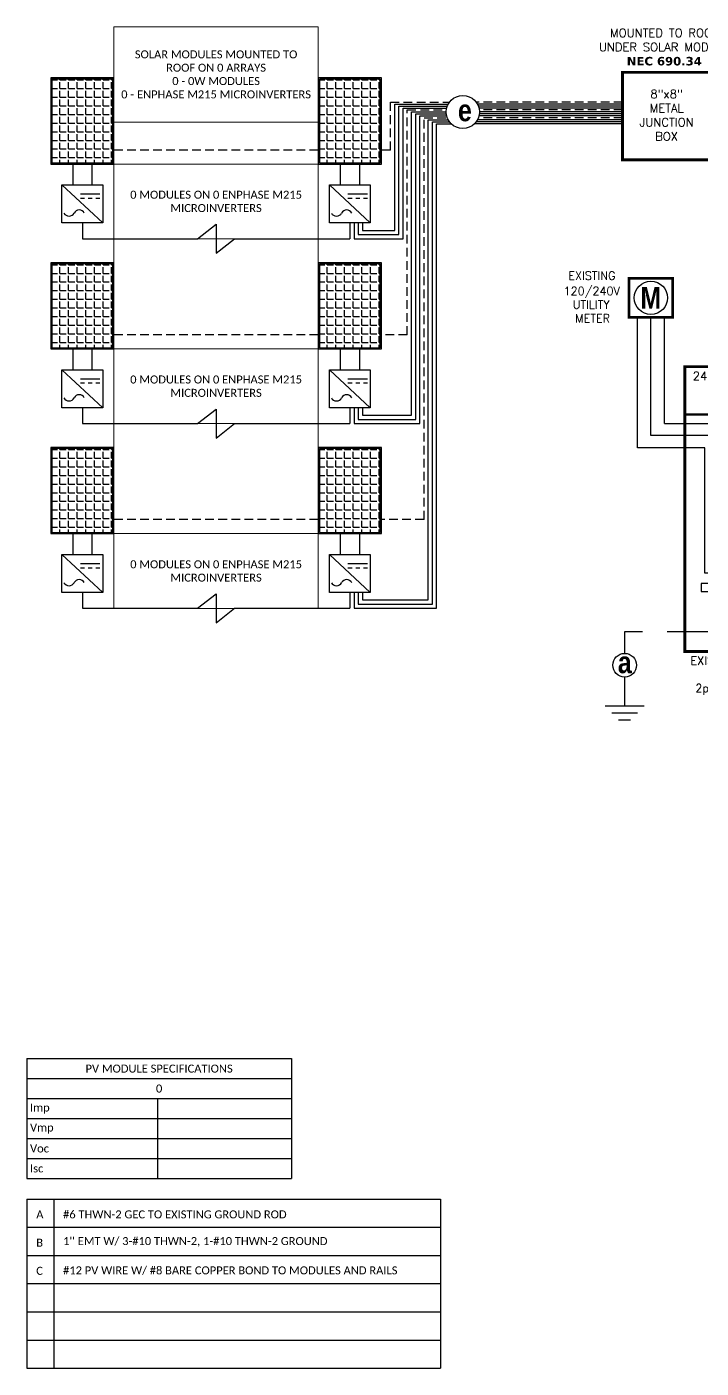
# Model space of a CAD drawing. Header units: feet. Extents: x 12814 to 13413, y 15295 to 15881.
# Drawn here: x 12814 to 13105, y 15295 to 15874 of the extents above; entities that cross this region are included whole.
import ezdxf

# ---------------------------------------------------------------- set-up
doc = ezdxf.new("R2010")
doc.units = ezdxf.units.FT
doc.header["$MEASUREMENT"] = 0
doc.linetypes.add('HIDDEN', pattern=[0.375, 0.25, -0.125])
for name, color, linetype in [('ONE LINE BLOCKS', 7, 'Continuous'), ('TABLES', 7, 'Continuous'), ('TEXT', 7, 'Continuous'), ('Z - TITLEBLOCK TXT', 7, 'Continuous')]:
    doc.layers.add(name, color=color, linetype=linetype)
doc.styles.add('ONE LINE TXT', font='techb___.ttf')
doc.styles.get("Standard").update_dxf_attribs({"font": 'simplex.shx'})

# ---------------------------------------------------------------- blocks, each defined once
blk = doc.blocks.new('*T8')
at = {"layer": 'Defpoints', "color": 8, "linetype": 'ByBlock', "lineweight": 0, "transparency": 16777216}
for p, q in [((0, 0), (88.16, 0)), ((0, 0), (0, -250.97)), ((88.16, 0), (88.16, -250.97)), ((0, -41.08), (88.16, -41.08)), ((0, -59.24), (88.16, -59.24)), ((0, -91.46), (88.16, -91.46)), ((0, -138.99), (88.16, -138.99)), ((0, -171.21), (88.16, -171.21)), ((0, -218.74), (88.16, -218.74)), ((0, -250.97), (88.16, -250.97))]:
    blk.add_line(p, q, dxfattribs=at)
at = {"color": 0, "linetype": 'Continuous', "transparency": 16777216, "char_height": 3.4544, "width": 83.574, "attachment_point": 5}
for s, insert in [('{\\fCalibri|b0|i0|c0;SOLAR MODULES MOUNTED TO ROOF ON 0 ARRAYS^J0 - 0W MODULES^J0 - ENPHASE M215 MICROINVERTERS', (44.08, -20.54)), ('{\\fCalibri|b0|i0|c0;', (44.08, -50.16)), ('{\\fCalibri|b0|i0|c0;0 MODULES ON 0 ENPHASE M215 MICROINVERTERS', (44.08, -75.35)), ('{\\fCalibri|b0|i0|c0;', (44.08, -115.23)), ('{\\fCalibri|b0|i0|c0;0 MODULES ON 0 ENPHASE M215 MICROINVERTERS', (44.08, -155.1)), ('{\\fCalibri|b0|i0|c0;', (44.08, -194.98)), ('{\\fCalibri|b0|i0|c0;0 MODULES ON 0 ENPHASE M215 MICROINVERTERS', (44.08, -234.86))]:
    blk.add_mtext(s, dxfattribs=dict(at, insert=insert))
blk = doc.blocks.new('*T6')
at = {"layer": 'Z - TITLEBLOCK TXT', "color": 0, "lineweight": -2, "transparency": 16777216}
for p, q in [((0, 0), (114.19, 0)), ((0, 0), (0, -51.69)), ((114.19, 0), (114.19, -51.69)), ((0, -8.62), (114.19, -8.62)), ((0, -17.23), (114.19, -17.23)), ((56.41, -17.23), (56.41, -51.69)), ((0, -25.85), (114.19, -25.85)), ((0, -34.46), (114.19, -34.46)), ((0, -43.08), (114.19, -43.08)), ((0, -51.69), (114.19, -51.69))]:
    blk.add_line(p, q, dxfattribs=at)
at = {"layer": 'Z - TITLEBLOCK TXT', "color": 0, "linetype": 'Continuous', "transparency": 16777216, "char_height": 3.4544}
for s, insert, width, attachment_point in [('{\\fCalibri|b0|i0|c0;PV MODULE SPECIFICATIONS', (57.09, -4.31), 111.433, 5), ('{\\fCalibri|b0|i0|c0;0', (57.09, -12.92), 111.433, 5), ('{\\fCalibri|b0|i0|c0;Imp', (1.38, -21.54), 53.6551, 4), ('{\\fCalibri|b0|i0|c0;', (57.78, -21.54), 55.0254, 4), ('{\\fCalibri|b0|i0|c0;Vmp', (1.38, -30.15), 53.6551, 4), ('{\\fCalibri|b0|i0|c0;', (57.78, -30.15), 55.0254, 4), ('{\\fCalibri|b0|i0|c0;Voc', (1.38, -38.77), 53.6551, 4), ('{\\fCalibri|b0|i0|c0;', (57.78, -38.77), 55.0254, 4), ('{\\fCalibri|b0|i0|c0;Isc', (1.38, -47.39), 53.6551, 4), ('{\\fCalibri|b0|i0|c0;', (57.78, -47.39), 55.0254, 4)]:
    blk.add_mtext(s, dxfattribs=dict(at, insert=insert, width=width, attachment_point=attachment_point))
blk = doc.blocks.new('M_MAIN BREAKER')
at = {"layer": 'ONE LINE BLOCKS', "linetype": 'Continuous'}
h = blk.add_hatch(color=1, dxfattribs=at)
h.dxf.hatch_style = 1
edge = h.paths.add_edge_path()
edge.add_arc((-12.42, 14.12), 0.0515, 0, 360)
h = blk.add_hatch(color=1, dxfattribs=at)
h.dxf.hatch_style = 1
edge = h.paths.add_edge_path()
edge.add_arc((-11.37, 14.12), 0.0515, 0, 360)
h = blk.add_hatch(color=1, dxfattribs=at)
h.dxf.hatch_style = 1
edge = h.paths.add_edge_path()
edge.add_arc((-12.42, 12.94), 0.0515, 0, 360)
h = blk.add_hatch(color=1, dxfattribs=at)
h.dxf.hatch_style = 1
edge = h.paths.add_edge_path()
edge.add_arc((-11.37, 12.94), 0.0515, 0, 360)
h = blk.add_hatch(color=1, dxfattribs=at)
h.dxf.hatch_style = 1
edge = h.paths.add_edge_path()
edge.add_arc((-9.24, 11.89), 0.0515, 0, 360)
h = blk.add_hatch(color=1, dxfattribs=at)
h.dxf.hatch_style = 1
edge = h.paths.add_edge_path()
edge.add_arc((-9.24, 11.29), 0.0515, 0, 360)
h = blk.add_hatch(color=1, dxfattribs=at)
h.dxf.hatch_style = 1
edge = h.paths.add_edge_path()
edge.add_arc((-8.06, 11.89), 0.0515, 0, 360)
h = blk.add_hatch(color=1, dxfattribs=at)
h.dxf.hatch_style = 1
edge = h.paths.add_edge_path()
edge.add_arc((-8.06, 11.29), 0.0515, 0, 360)
h = blk.add_hatch(color=1, dxfattribs=at)
h.dxf.hatch_style = 1
edge = h.paths.add_edge_path()
edge.add_arc((-9.24, 10.22), 0.0515, 0, 360)
h = blk.add_hatch(color=1, dxfattribs=at)
h.dxf.hatch_style = 1
edge = h.paths.add_edge_path()
edge.add_arc((-8.06, 10.22), 0.0515, 0, 360)
h = blk.add_hatch(color=1, dxfattribs=at)
h.dxf.hatch_style = 1
edge = h.paths.add_edge_path()
edge.add_arc((-9.24, 9.62), 0.0515, 0, 360)
h = blk.add_hatch(color=1, dxfattribs=at)
h.dxf.hatch_style = 1
edge = h.paths.add_edge_path()
edge.add_arc((-8.06, 9.62), 0.0515, 0, 360)
h = blk.add_hatch(color=1, dxfattribs=at)
h.dxf.hatch_style = 1
edge = h.paths.add_edge_path()
edge.add_arc((-9.24, 8.56), 0.0515, 0, 360)
h = blk.add_hatch(color=1, dxfattribs=at)
h.dxf.hatch_style = 1
edge = h.paths.add_edge_path()
edge.add_arc((-8.06, 8.56), 0.0515, 0, 360)
h = blk.add_hatch(color=1, dxfattribs=at)
h.dxf.hatch_style = 1
edge = h.paths.add_edge_path()
edge.add_arc((-9.24, 7.96), 0.0515, 0, 360)
h = blk.add_hatch(color=1, dxfattribs=at)
h.dxf.hatch_style = 1
edge = h.paths.add_edge_path()
edge.add_arc((-8.06, 7.96), 0.0515, 0, 360)
h = blk.add_hatch(color=1, dxfattribs=at)
h.dxf.hatch_style = 1
edge = h.paths.add_edge_path()
edge.add_arc((-9.24, 6.89), 0.0515, 0, 360)
h = blk.add_hatch(color=1, dxfattribs=at)
h.dxf.hatch_style = 1
edge = h.paths.add_edge_path()
edge.add_arc((-9.24, 6.29), 0.0515, 0, 360)
h = blk.add_hatch(color=1, dxfattribs=at)
h.dxf.hatch_style = 1
edge = h.paths.add_edge_path()
edge.add_arc((-8.06, 6.89), 0.0515, 0, 360)
h = blk.add_hatch(color=1, dxfattribs=at)
h.dxf.hatch_style = 1
edge = h.paths.add_edge_path()
edge.add_arc((-8.06, 6.29), 0.0515, 0, 360)
h = blk.add_hatch(color=1, dxfattribs=at)
h.dxf.hatch_style = 1
edge = h.paths.add_edge_path()
edge.add_arc((-9.24, 5.22), 0.0515, 0, 360)
h = blk.add_hatch(color=1, dxfattribs=at)
h.dxf.hatch_style = 1
edge = h.paths.add_edge_path()
edge.add_arc((-8.06, 5.22), 0.0515, 0, 360)
h = blk.add_hatch(color=1, dxfattribs=at)
h.dxf.hatch_style = 1
edge = h.paths.add_edge_path()
edge.add_arc((-9.24, 4.62), 0.0515, 0, 360)
h = blk.add_hatch(color=1, dxfattribs=at)
h.dxf.hatch_style = 1
edge = h.paths.add_edge_path()
edge.add_arc((-8.06, 4.62), 0.0515, 0, 360)
at = {"color": 7, "linetype": 'Continuous'}
for p, q in [((-3.67, 1.71), (-3.67, 5.22)), ((0, 1.71), (-3.67, 1.71))]:
    blk.add_line(p, q, dxfattribs=at)
at = {"color": 10, "linetype": 'Continuous'}
for p, q in [((-4.38, 1.15), (-4.38, 4.62)), ((-3.66, 4.62), (-3.66, 4.62)), ((-3.66, 4.62), (-3.66, 4.62)), ((0, 1.15), (-4.38, 1.15))]:
    blk.add_line(p, q, dxfattribs=at)
at = {"color": 253, "linetype": 'Continuous'}
for p, q in [((-6.38, 2.18), (-6.59, 2.18)), ((-6.38, 0.61), (-6.38, 2.18)), ((-5.56, 0.61), (-6.38, 0.61)), ((0, 0.61), (-4.63, 0.61))]:
    blk.add_line(p, q, dxfattribs=at)
at = {"color": 7, "linetype": 'Continuous'}
blk.add_circle((-19.56, -2.7), 0.906, dxfattribs=at)
at = {"color": 253, "linetype": 'Continuous'}
blk.add_arc((-5.09, 0.58), 0.468, 3.2819, 176.7181, dxfattribs=at)
at = {"layer": 'ONE LINE BLOCKS', "lineweight": 50}
for p, q in [((-19.22, 23.9), (-19.22, 26.89)), ((-19.22, 26.89), (-15.88, 26.89)), ((-15.88, 26.89), (-15.88, 23.9)), ((-15.88, 23.9), (-19.22, 23.9)), ((-14.96, 16.47), (-2.64, 16.47))]:
    blk.add_line(p, q, dxfattribs=at)
at = {"layer": 'ONE LINE BLOCKS', "lineweight": 50, "const_width": 0.21}
for points in [[(-19.22, 23.9), (-19.22, 26.89), (-15.88, 26.89), (-15.88, 23.9)], [(-14.96, -1.65), (-14.96, 20.13), (-2.64, 20.13), (-2.64, -1.65)]]:
    blk.add_lwpolyline(points, close=True, dxfattribs=at)
at = {"layer": 'TEXT', "color": 92, "linetype": 'HIDDEN', "ltscale": 15}
for p, q in [((-13.72, 3.55), (-13.72, 2.94)), ((-6.58, 3.55), (-13.72, 3.55)), ((-5.12, 0), (-5.12, 3.55)), ((-13.72, 2.94), (-12.56, 2.94)), ((0, 0), (-5.12, 0)), ((-12.56, -0.15), (-19.56, -0.15)), ((-19.56, -0.15), (-19.56, -1.8)), ((-19.56, -3.61), (-19.56, -5.8))]:
    blk.add_line(p, q, dxfattribs=at)
at = {"layer": 'TEXT', "color": 92, "linetype": 'Continuous', "ltscale": 15}
blk.add_line((-7.4, -0.92), (-11.75, -0.92), dxfattribs=at)
at = {"layer": 'TEXT', "color": 92, "linetype": 'HIDDEN', "flags": 128}
for points in [[(-11.18, 1.63), (-11.18, 1.01)], [(-11.59, 1.01), (-10.77, 1.01)], [(-10.91, 0.85), (-11.45, 0.85)], [(-11.05, 0.7), (-11.31, 0.7)]]:
    blk.add_lwpolyline(points, dxfattribs=at)
at = {"layer": 'TEXT', "color": 92, "linetype": 'Continuous', "ltscale": 4, "flags": 128}
for points in [[(-21.06, -5.8), (-18.06, -5.8)], [(-18.58, -6.36), (-20.54, -6.36)], [(-19.1, -6.91), (-20.02, -6.91)]]:
    blk.add_lwpolyline(points, dxfattribs=at)
at = {"layer": 'TEXT', "linetype": 'Continuous'}
blk.add_circle((-17.55, 25.39), 1.27, dxfattribs=at)
at = {"layer": 'TEXT', "color": 92, "linetype": 'Continuous', "ltscale": 0.3}
blk.add_arc((-5.85, 3.16), 0.824, 27.6639, 152.3361, dxfattribs=at)
at = {"layer": 'Z - TITLEBLOCK TXT', "color": 253, "linetype": 'Continuous'}
for p, q in [((-18.57, 13.92), (-18.57, 23.9)), ((-13.44, 13.92), (-18.57, 13.92)), ((-13.44, 4.34), (-13.44, 13.92)), ((-5.83, 4.34), (-13.44, 4.34)), ((-5.83, 4.34), (-5.83, 2.95)), ((-5.83, 2.95), (-6.59, 2.95))]:
    blk.add_line(p, q, dxfattribs=at)
at = {"layer": 'Z - TITLEBLOCK TXT', "color": 10, "linetype": 'Continuous'}
for p, q in [((-17.55, 14.87), (-17.55, 23.9)), ((-12.42, 14.87), (-17.55, 14.87)), ((-12.42, 4.62), (-12.42, 12.2)), ((-11.7, 11.29), (-12.42, 11.29)), ((-9.99, 11.29), (-11.04, 11.29)), ((-11.7, 9.62), (-12.42, 9.62)), ((-9.99, 9.62), (-11.04, 9.62)), ((-11.7, 7.96), (-12.42, 7.96)), ((-9.99, 7.96), (-11.04, 7.96)), ((-11.7, 6.29), (-12.42, 6.29)), ((-9.99, 6.29), (-11.04, 6.29)), ((-9.99, 4.62), (-12.42, 4.62)), ((-7.32, 4.62), (-4.38, 4.62))]:
    blk.add_line(p, q, dxfattribs=at)
at = {"layer": 'Z - TITLEBLOCK TXT', "color": 7, "linetype": 'Continuous'}
for p, q in [((-16.52, 15.77), (-16.52, 23.9)), ((-16.52, 15.77), (-11.37, 15.77)), ((-11.37, 15.77), (-11.37, 14.87)), ((-11.37, 11.89), (-11.37, 12.2)), ((-11.37, 10.22), (-11.37, 11.89)), ((-11.37, 11.89), (-9.99, 11.89)), ((-9.99, 11.89), (-11.37, 11.89)), ((-11.37, 8.56), (-11.37, 10.22)), ((-11.37, 10.22), (-9.99, 10.22)), ((-9.99, 10.22), (-11.37, 10.22)), ((-11.37, 6.89), (-11.37, 8.56)), ((-11.37, 8.56), (-9.99, 8.56)), ((-9.99, 8.56), (-11.37, 8.56)), ((-11.37, 5.22), (-11.37, 6.89)), ((-11.37, 6.89), (-9.99, 6.89)), ((-9.99, 6.89), (-11.37, 6.89)), ((-9.99, 5.22), (-11.37, 5.22)), ((-7.32, 5.22), (-3.67, 5.22))]:
    blk.add_line(p, q, dxfattribs=at)
at = {"layer": 'Z - TITLEBLOCK TXT', "color": 1, "linetype": 'Continuous'}
for p, q in [((-12.56, -1.38), (-12.56, 3.4)), ((-12.56, 3.4), (-11.75, 3.4)), ((-11.75, 3.4), (-11.75, -1.38)), ((-7.4, -1.37), (-7.4, 3.41)), ((-7.4, 3.41), (-6.59, 3.41)), ((-6.59, 3.41), (-6.59, -1.37)), ((-11.75, -1.38), (-12.56, -1.38)), ((-6.59, -1.37), (-7.4, -1.37))]:
    blk.add_line(p, q, dxfattribs=at)
at = {"layer": 'Z - TITLEBLOCK TXT', "color": 4, "linetype": 'Continuous'}
for p, q in [((-6.85, 3.09), (-7.13, 2.81)), ((-12.01, 3.07), (-12.29, 2.8)), ((-12.01, 2.3), (-12.29, 2.03)), ((-6.85, 2.32), (-7.13, 2.04)), ((-12.01, 1.53), (-12.29, 1.25)), ((-6.85, 1.55), (-7.13, 1.27)), ((-12.01, 0.76), (-12.29, 0.48)), ((-6.85, 0.78), (-7.13, 0.5)), ((-6.85, 0), (-7.13, -0.27)), ((-12.01, -0.01), (-12.29, -0.29)), ((-12.01, -0.78), (-12.29, -1.06)), ((-6.85, -0.77), (-7.13, -1.04))]:
    blk.add_line(p, q, dxfattribs=at)
at = {"layer": 'Z - TITLEBLOCK TXT', "color": 1, "linetype": 'Continuous', "flags": 128}
for points in [[(-12.42, 14.87), (-12.42, 14.12)], [(-12.42, 14.87), (-12.42, 14.12)], [(-11.37, 14.87), (-11.37, 14.12)], [(-11.37, 14.87), (-11.37, 14.12)], [(-12.42, 12.94), (-12.42, 12.2)], [(-11.37, 12.94), (-11.37, 12.2)], [(-9.99, 11.89), (-9.24, 11.89)], [(-9.99, 11.89), (-9.24, 11.89)], [(-9.99, 11.29), (-9.24, 11.29)], [(-9.99, 11.29), (-9.24, 11.29)], [(-8.06, 11.89), (-7.32, 11.89)], [(-8.06, 11.29), (-7.32, 11.29)], [(-9.99, 10.22), (-9.24, 10.22)], [(-9.99, 10.22), (-9.24, 10.22)], [(-9.99, 9.62), (-9.24, 9.62)], [(-9.99, 9.62), (-9.24, 9.62)], [(-8.06, 10.22), (-7.32, 10.22)], [(-8.06, 9.62), (-7.32, 9.62)], [(-9.99, 8.56), (-9.24, 8.56)], [(-9.99, 8.56), (-9.24, 8.56)], [(-8.06, 8.56), (-7.32, 8.56)], [(-9.99, 7.96), (-9.24, 7.96)], [(-9.99, 7.96), (-9.24, 7.96)], [(-8.06, 7.96), (-7.32, 7.96)], [(-9.99, 6.89), (-9.24, 6.89)], [(-9.99, 6.89), (-9.24, 6.89)], [(-9.99, 6.29), (-9.24, 6.29)], [(-9.99, 6.29), (-9.24, 6.29)], [(-8.06, 6.89), (-7.32, 6.89)], [(-8.06, 6.29), (-7.32, 6.29)], [(-9.99, 5.22), (-9.24, 5.22)], [(-9.99, 5.22), (-9.24, 5.22)], [(-8.06, 5.22), (-7.32, 5.22)], [(-9.99, 4.62), (-9.24, 4.62)], [(-9.99, 4.62), (-9.24, 4.62)], [(-8.06, 4.62), (-7.32, 4.62)]]:
    blk.add_lwpolyline(points, dxfattribs=at)
at = {"layer": 'Z - TITLEBLOCK TXT', "color": 1, "linetype": 'Continuous'}
for centre in [(-12.42, 14.12), (-11.37, 14.12), (-12.42, 12.94), (-11.37, 12.94), (-9.24, 11.89), (-9.24, 11.29), (-8.06, 11.89), (-8.06, 11.29), (-9.24, 10.22), (-8.06, 10.22), (-9.24, 9.62), (-8.06, 9.62), (-9.24, 8.56), (-8.06, 8.56), (-9.24, 7.96), (-8.06, 7.96), (-9.24, 6.89), (-9.24, 6.29), (-8.06, 6.89), (-8.06, 6.29), (-9.24, 5.22), (-8.06, 5.22), (-9.24, 4.62), (-8.06, 4.62)]:
    blk.add_circle(centre, 0.0515, dxfattribs=at)
at = {"layer": 'Z - TITLEBLOCK TXT', "color": 4, "linetype": 'Continuous'}
for centre in [(-12.15, 2.94), (-6.99, 2.95), (-12.15, 2.16), (-6.99, 2.18), (-12.15, 1.39), (-6.99, 1.41), (-12.15, 0.62), (-12.15, -0.15), (-6.99, 0.64), (-6.99, -0.13), (-12.15, -0.92), (-6.99, -0.91)]:
    blk.add_circle(centre, 0.197, dxfattribs=at)
at = {"layer": 'Z - TITLEBLOCK TXT', "color": 1, "linetype": 'Continuous'}
for centre, start, end in [((-12.63, 13.53), 310.3392, 49.6608), ((-11.58, 13.53), 310.3392, 49.6608), ((-8.65, 11.68), 40.3392, 139.6608), ((-8.65, 11.08), 40.3392, 139.6608), ((-8.65, 10.01), 40.3392, 139.6608), ((-8.65, 9.41), 40.3392, 139.6608), ((-8.65, 8.34), 40.3392, 139.6608), ((-8.65, 7.75), 40.3392, 139.6608), ((-8.65, 6.68), 40.3392, 139.6608), ((-8.65, 6.08), 40.3392, 139.6608), ((-8.65, 5.01), 40.3392, 139.6608), ((-8.65, 4.41), 40.3392, 139.6608)]:
    blk.add_arc(centre, 0.697, start, end, dxfattribs=at)
at = {"layer": 'Z - TITLEBLOCK TXT', "color": 10, "linetype": 'Continuous'}
for centre in [(-11.37, 11.27), (-11.37, 9.6), (-11.37, 7.94), (-11.37, 6.27)]:
    blk.add_arc(centre, 0.332, 3.2937, 176.7063, dxfattribs=at)
at = {"layer": 'TABLES', "color": 1, "linetype": 'Continuous'}
blk.add_text('NEUTRAL', height=0.648, rotation=90, dxfattribs=at).set_placement((-7.51, -0.72))
at = {"layer": 'TEXT', "color": 1}
for s, p in [('EXISTING', (-23.87, 26.77)), ('120/240V', (-24.23, 25.6)), ('UTILITY', (-23.53, 24.56)), ('METER', (-23.34, 23.51))]:
    blk.add_text(s, height=0.628, dxfattribs=at).set_placement(p)
at = {"layer": 'TEXT', "color": 1, "attachment_point": 5}
for s, width, gutter_width, heights, insert, char_height in [('240V', 0.1481, 0.75, [0], (-13.27, 19.41), 0.648), ('1∅', 0.1481, 0.75, [0], (-3.58, 19.41), 0.648), ('0A MAIN BREAKER\\P0A BUSBAR', 11.199, 0.75, [0], (-8.93, 17.57), 0.648), ('2p0A', 0.1481, 0.75, [0], (-10.55, 13.53), 0.648), ('EXISTING MAIN BREAKER LOAD CENTER\\P2p##A BACK FEED BREAKER\\P{\\fVerdana|b1|i0|c0|p34;NEC 690.64}', 14.144, 7.17, [12.8], (-8.17, -3.93), 0.6278)]:
    blk.add_mtext_dynamic_manual_height_columns(s, width=width, gutter_width=gutter_width, heights=heights, dxfattribs=dict(at, insert=insert, char_height=char_height))
at = {"layer": 'Z - TITLEBLOCK TXT', "color": 253, "linetype": 'Continuous', "style": 'ONE LINE TXT'}
blk.add_text('M', height=1.66, dxfattribs=at).set_placement((-18.36, 24.56))
at = {"layer": 'Z - TITLEBLOCK TXT', "color": 1, "linetype": 'Continuous', "insert": (-20.08, -1.65), "char_height": 1.6624, "attachment_point": 1, "style": 'ONE LINE TXT'}
blk.add_mtext_dynamic_manual_height_columns('{\\W1;\\C256;a}', width=0.1385, gutter_width=2.13, heights=[0], dxfattribs=at)
blk = doc.blocks.new('*U9')
at = {"color": 155, "true_color": 0x647190}
blk.add_blockref('M_MAIN BREAKER', (0, 0), dxfattribs=at)
blk = doc.blocks.new('*T7')
at = {"linetype": 'ByBlock', "lineweight": -2, "transparency": 16777216}
for p, q in [((0, 0), (178.52, 0)), ((0, 0), (0, -72.97)), ((11.58, 0), (11.58, -72.97)), ((178.52, 0), (178.52, -72.97)), ((0, -12.11), (178.52, -12.11)), ((0, -24.28), (178.52, -24.28)), ((0, -36.46), (178.52, -36.46)), ((0, -48.64), (178.52, -48.64)), ((0, -60.81), (178.52, -60.81)), ((0, -72.97), (178.52, -72.97))]:
    blk.add_line(p, q, dxfattribs=at)
at = {"color": 0, "linetype": 'Continuous', "transparency": 16777216, "char_height": 3.4544, "attachment_point": 7}
for s, insert, width in [('{\\fCalibri|b0|i0|c0;A', (4.06, -8.36), 3.4544), ('{\\fCalibri|b0|i0|c0;#6 THWN-2 GEC TO EXISTING GROUND ROD', (15.65, -8.36), 158.8095), ('{\\fCalibri|b0|i0|c0;B', (4.06, -20.53), 3.4544), ("{\\fCalibri|b0|i0|c0;1'' EMT W/ 3-#10 THWN-2, 1-#10 THWN-2 GROUND", (15.65, -20.53), 158.8095), ('{\\fCalibri|b0|i0|c0;#12 PV WIRE W/ #8 BARE COPPER BOND TO MODULES AND RAILS', (15.65, -32.71), 158.8095), ('{\\fCalibri|b0|i0|c0;C', (4.06, -32.71), 3.4544), ('{\\fCalibri|b0|i0|c0;', (4.06, -44.89), 3.4544), ('{\\fCalibri|b0|i0|c0;', (15.65, -44.89), 158.8095), ('{\\fCalibri|b0|i0|c0;', (4.06, -57.06), 3.4544), ('{\\fCalibri|b0|i0|c0;', (15.65, -57.06), 158.8095), ('{\\fCalibri|b0|i0|c0;', (4.06, -69.22), 3.4544), ('{\\fCalibri|b0|i0|c0;', (15.65, -69.22), 158.8095)]:
    blk.add_mtext(s, dxfattribs=dict(at, insert=insert, width=width))

msp = doc.modelspace()

# ---------------------------------------------------------------- hatches: boundary and pattern name
at = {"layer": 'ONE LINE BLOCKS', "linetype": 'Continuous'}
h = msp.add_hatch(dxfattribs=at)
h.set_pattern_fill('ANGLE', color=256, scale=13.54666)
h.set_pattern_definition([(0, (12887.8863, 3832.9497), (0, 3.7253315), [2.709332, -1.0159995]), (90, (12887.8863, 3832.9497), (-3.7253315, 2e-16), [2.709332, -1.0159995])])
h.paths.add_polyline_path([(12824.87, 15851.25), (12824.87, 15815.06), (12851.11, 15815.06), (12851.11, 15851.25)])
h = msp.add_hatch(dxfattribs=at)
h.set_pattern_fill('ANGLE', color=256, scale=13.54666)
h.set_pattern_definition([(0, (13003.306, 3832.9497), (0, 3.7253315), [2.709332, -1.0159995]), (90, (13003.306, 3832.9497), (-3.7253315, 2e-16), [2.709332, -1.0159995])])
h.paths.add_polyline_path([(12940.29, 15851.25), (12940.29, 15815.06), (12966.53, 15815.06), (12966.53, 15851.25)])
h = msp.add_hatch(dxfattribs=at)
h.set_pattern_fill('ANGLE', color=256, scale=13.54666)
h.set_pattern_definition([(0, (12887.8863, 3753.1965), (0, 3.7253315), [2.709332, -1.0159995]), (90, (12887.8863, 3753.1965), (-3.7253315, 2e-16), [2.709332, -1.0159995])])
h.paths.add_polyline_path([(12824.87, 15771.49), (12824.87, 15735.31), (12851.11, 15735.31), (12851.11, 15771.49)])
h = msp.add_hatch(dxfattribs=at)
h.set_pattern_fill('ANGLE', color=256, scale=13.54666)
h.set_pattern_definition([(0, (13003.306, 3753.1965), (0, 3.7253315), [2.709332, -1.0159995]), (90, (13003.306, 3753.1965), (-3.7253315, 2e-16), [2.709332, -1.0159995])])
h.paths.add_polyline_path([(12940.29, 15771.49), (12940.29, 15735.31), (12966.53, 15735.31), (12966.53, 15771.49)])
h = msp.add_hatch(dxfattribs=at)
h.set_pattern_fill('ANGLE', color=256, scale=13.54666)
h.set_pattern_definition([(0, (12887.8863, 3673.4434), (0, 3.7253315), [2.709332, -1.0159995]), (90, (12887.8863, 3673.4434), (-3.7253315, 2e-16), [2.709332, -1.0159995])])
h.paths.add_polyline_path([(12824.87, 15691.74), (12824.87, 15655.56), (12851.11, 15655.56), (12851.11, 15691.74)])
h = msp.add_hatch(dxfattribs=at)
h.set_pattern_fill('ANGLE', color=256, scale=13.54666)
h.set_pattern_definition([(0, (13003.306, 3673.4434), (0, 3.7253315), [2.709332, -1.0159995]), (90, (13003.306, 3673.4434), (-3.7253315, 2e-16), [2.709332, -1.0159995])])
h.paths.add_polyline_path([(12940.29, 15691.74), (12940.29, 15655.56), (12966.53, 15655.56), (12966.53, 15691.74)])

# ---------------------------------------------------------------- linework, layer by layer
at = {"color": 253, "linetype": 'Continuous'}
for p, q in [((12972.82, 15785.94), (12972.82, 15840.48)), ((12972.82, 15840.48), (12995.93, 15840.48)), ((13071.1, 15840.48), (13008.44, 15840.48)), ((12980.02, 15837.04), (12995.04, 15837.04)), ((12980.02, 15706.18), (12980.02, 15837.04)), ((12987.23, 15833.6), (12995.93, 15833.6)), ((12987.23, 15626.43), (12987.23, 15833.6)), ((13071.1, 15833.6), (13008.44, 15833.6)), ((13071.1, 15837.04), (13009.32, 15837.04)), ((12958.82, 15785.94), (12972.82, 15785.94)), ((12958.82, 15706.18), (12980.02, 15706.18)), ((12958.82, 15626.43), (12987.23, 15626.43))]:
    msp.add_line(p, q, dxfattribs=at)
at = {"color": 10, "linetype": 'Continuous'}
for p, q in [((12974.62, 15784.14), (12974.62, 15839.62)), ((12974.62, 15839.62), (12995.52, 15839.62)), ((13071.1, 15839.62), (13008.84, 15839.62)), ((12981.83, 15836.18), (12995.09, 15836.18)), ((12981.83, 15704.38), (12981.83, 15836.18)), ((13071.1, 15836.18), (13009.27, 15836.18)), ((12989.03, 15832.74), (12996.48, 15832.74)), ((12989.03, 15624.63), (12989.03, 15832.74)), ((13071.1, 15832.74), (13007.88, 15832.74)), ((12957.02, 15784.14), (12974.62, 15784.14)), ((12957.02, 15704.38), (12981.83, 15704.38)), ((12957.02, 15624.63), (12989.03, 15624.63))]:
    msp.add_line(p, q, dxfattribs=at)
at = {"linetype": 'Continuous'}
for p, q in [((12976.42, 15782.33), (12976.42, 15838.76)), ((12976.42, 15838.76), (12995.25, 15838.76)), ((12983.63, 15835.32), (12995.25, 15835.32)), ((12983.63, 15702.58), (12983.63, 15835.32)), ((13071.1, 15838.76), (13009.11, 15838.76)), ((13071.1, 15835.32), (13009.11, 15835.32)), ((12990.84, 15831.88), (12997.25, 15831.88)), ((12990.84, 15622.83), (12990.84, 15831.88)), ((13071.1, 15831.88), (13007.11, 15831.88)), ((12833.84, 15814.55), (12833.84, 15805.54)), ((12842.15, 15814.55), (12842.15, 15805.54)), ((12949.26, 15814.55), (12949.26, 15805.54)), ((12957.57, 15814.55), (12957.57, 15805.54)), ((12829.17, 15805.54), (12846.82, 15805.54)), ((12829.17, 15789.15), (12829.17, 15805.54)), ((12829.17, 15805.54), (12846.82, 15789.15)), ((12846.82, 15805.54), (12846.82, 15789.15)), ((12944.59, 15805.54), (12962.24, 15805.54)), ((12944.59, 15789.15), (12944.59, 15805.54)), ((12944.59, 15805.54), (12962.24, 15789.15)), ((12962.24, 15805.54), (12962.24, 15789.15)), ((12846.82, 15789.15), (12829.17, 15789.15)), ((12962.24, 15789.15), (12944.59, 15789.15)), ((12955.22, 15782.33), (12976.42, 15782.33)), ((12833.84, 15734.8), (12833.84, 15725.79)), ((12842.15, 15734.8), (12842.15, 15725.79)), ((12949.26, 15734.8), (12949.26, 15725.79)), ((12957.57, 15734.8), (12957.57, 15725.79)), ((12829.17, 15725.79), (12846.82, 15725.79)), ((12829.17, 15709.4), (12829.17, 15725.79)), ((12829.17, 15725.79), (12846.82, 15709.4)), ((12846.82, 15725.79), (12846.82, 15709.4)), ((12944.59, 15725.79), (12962.24, 15725.79)), ((12944.59, 15709.4), (12944.59, 15725.79)), ((12944.59, 15725.79), (12962.24, 15709.4)), ((12962.24, 15725.79), (12962.24, 15709.4)), ((12846.82, 15709.4), (12829.17, 15709.4)), ((12962.24, 15709.4), (12944.59, 15709.4)), ((12955.22, 15702.58), (12983.63, 15702.58)), ((12833.84, 15655.05), (12833.84, 15646.04)), ((12842.15, 15655.05), (12842.15, 15646.04)), ((12949.26, 15655.05), (12949.26, 15646.04)), ((12957.57, 15655.05), (12957.57, 15646.04)), ((12829.17, 15646.04), (12846.82, 15646.04)), ((12829.17, 15629.65), (12829.17, 15646.04)), ((12829.17, 15646.04), (12846.82, 15629.65)), ((12846.82, 15646.04), (12846.82, 15629.65)), ((12944.59, 15646.04), (12962.24, 15646.04)), ((12944.59, 15629.65), (12944.59, 15646.04)), ((12944.59, 15646.04), (12962.24, 15629.65)), ((12962.24, 15646.04), (12962.24, 15629.65)), ((12846.82, 15629.65), (12829.17, 15629.65)), ((12962.24, 15629.65), (12944.59, 15629.65)), ((12955.22, 15622.83), (12990.84, 15622.83))]:
    msp.add_line(p, q, dxfattribs=at)
at = {"linetype": 'Continuous', "flags": 128}
for points in [[(12824.37, 15851.76), (12824.37, 15814.55), (12851.62, 15814.55), (12851.62, 15851.76), (12824.37, 15851.76)], [(12939.79, 15851.76), (12939.79, 15814.55), (12967.04, 15814.55), (12967.04, 15851.76), (12939.79, 15851.76)], [(12824.37, 15772), (12824.37, 15734.8), (12851.62, 15734.8), (12851.62, 15772), (12824.37, 15772)], [(12939.79, 15772), (12939.79, 15734.8), (12967.04, 15734.8), (12967.04, 15772), (12939.79, 15772)], [(12824.37, 15692.25), (12824.37, 15655.05), (12851.62, 15655.05), (12851.62, 15692.25), (12824.37, 15692.25)], [(12939.79, 15692.25), (12939.79, 15655.05), (12967.04, 15655.05), (12967.04, 15692.25), (12939.79, 15692.25)]]:
    msp.add_lwpolyline(points, dxfattribs=at)
for points in [[(12824.87, 15851.25), (12824.87, 15815.06), (12851.11, 15815.06), (12851.11, 15851.25)], [(12940.29, 15851.25), (12940.29, 15815.06), (12966.53, 15815.06), (12966.53, 15851.25)], [(12824.87, 15771.49), (12824.87, 15735.31), (12851.11, 15735.31), (12851.11, 15771.49)], [(12940.29, 15771.49), (12940.29, 15735.31), (12966.53, 15735.31), (12966.53, 15771.49)], [(12824.87, 15691.74), (12824.87, 15655.56), (12851.11, 15655.56), (12851.11, 15691.74)], [(12940.29, 15691.74), (12940.29, 15655.56), (12966.53, 15655.56), (12966.53, 15691.74)]]:
    msp.add_lwpolyline(points, close=True, dxfattribs=at)
at = {"color": 7, "linetype": 'Continuous'}
msp.add_circle((13002.18, 15837.04), 7.14, dxfattribs=at)
at = {"layer": 'ONE LINE BLOCKS', "lineweight": 50, "const_width": 1.19}
msp.add_lwpolyline([(13108.88, 15816.38), (13071.1, 15816.38), (13071.1, 15854.16), (13108.88, 15854.16)], close=True, dxfattribs=at)
at = {"layer": 'TEXT', "color": 92, "linetype": 'HIDDEN', "ltscale": 15}
for p, q in [((12971.01, 15820.6), (12971.01, 15841.34)), ((12971.01, 15841.34), (12996.48, 15841.34)), ((13071.1, 15841.34), (13007.88, 15841.34)), ((12978.22, 15837.9), (12995.09, 15837.9)), ((12978.22, 15740.85), (12978.22, 15837.9)), ((12985.43, 15834.46), (12995.52, 15834.46)), ((12985.43, 15661.1), (12985.43, 15834.46)), ((13071.1, 15834.46), (13008.84, 15834.46)), ((13071.1, 15837.9), (13009.27, 15837.9)), ((12971.01, 15820.6), (12967.04, 15820.6)), ((12978.22, 15740.85), (12967.04, 15740.85)), ((12985.43, 15661.1), (12967.04, 15661.1))]:
    msp.add_line(p, q, dxfattribs=at)
at = {"layer": 'TEXT', "color": 92, "linetype": 'HIDDEN', "ltscale": 15, "flags": 128}
for points in [[(12939.79, 15820.6), (12851.62, 15820.6)], [(12939.79, 15740.85), (12851.62, 15740.85)], [(12939.79, 15661.1), (12851.62, 15661.1)]]:
    msp.add_lwpolyline(points, dxfattribs=at)
at = {"layer": 'Z - TITLEBLOCK TXT', "color": 7, "linetype": 'Continuous'}
for p, q in [((12845.59, 15801.55), (12837.2, 15801.55)), ((12838.95, 15799.74), (12837.2, 15799.74)), ((12842.27, 15799.74), (12840.52, 15799.74)), ((12845.59, 15799.74), (12843.84, 15799.74)), ((12961.01, 15801.55), (12952.62, 15801.55)), ((12954.37, 15799.74), (12952.62, 15799.74)), ((12957.69, 15799.74), (12955.94, 15799.74)), ((12961.01, 15799.74), (12959.26, 15799.74)), ((12887.75, 15782.33), (12895.7, 15788.6)), ((12895.7, 15788.6), (12895.7, 15776.07)), ((12895.7, 15776.07), (12903.66, 15782.33)), ((12845.59, 15721.8), (12837.2, 15721.8)), ((12838.95, 15719.98), (12837.2, 15719.98)), ((12842.27, 15719.98), (12840.52, 15719.98)), ((12845.59, 15719.98), (12843.84, 15719.98)), ((12961.01, 15721.8), (12952.62, 15721.8)), ((12954.37, 15719.98), (12952.62, 15719.98)), ((12957.69, 15719.98), (12955.94, 15719.98)), ((12961.01, 15719.98), (12959.26, 15719.98)), ((12887.75, 15702.58), (12895.7, 15708.84)), ((12895.7, 15708.84), (12895.7, 15696.32)), ((12895.7, 15696.32), (12903.66, 15702.58)), ((12845.59, 15642.04), (12837.2, 15642.04)), ((12838.95, 15640.23), (12837.2, 15640.23)), ((12842.27, 15640.23), (12840.52, 15640.23)), ((12845.59, 15640.23), (12843.84, 15640.23)), ((12961.01, 15642.04), (12952.62, 15642.04)), ((12954.37, 15640.23), (12952.62, 15640.23)), ((12957.69, 15640.23), (12955.94, 15640.23)), ((12961.01, 15640.23), (12959.26, 15640.23)), ((12887.75, 15622.83), (12895.7, 15629.09)), ((12895.7, 15629.09), (12895.7, 15616.56)), ((12895.7, 15616.56), (12903.66, 15622.83))]:
    msp.add_line(p, q, dxfattribs=at)
at = {"layer": 'Z - TITLEBLOCK TXT', "linetype": 'Continuous', "flags": 128}
for points in [[(12837.99, 15789.15), (12837.99, 15782.33)], [(12953.41, 15789.15), (12953.41, 15782.33)], [(12955.22, 15789.15), (12955.22, 15782.33)], [(12837.99, 15782.33), (12887.75, 15782.33)], [(12903.66, 15782.33), (12953.41, 15782.33)], [(12837.99, 15709.4), (12837.99, 15702.58)], [(12953.41, 15709.4), (12953.41, 15702.58)], [(12955.22, 15709.4), (12955.22, 15702.58)], [(12837.99, 15702.58), (12887.75, 15702.58)], [(12903.66, 15702.58), (12953.41, 15702.58)], [(12837.99, 15629.65), (12837.99, 15622.83)], [(12953.41, 15629.65), (12953.41, 15622.83)], [(12955.22, 15629.65), (12955.22, 15622.83)], [(12837.99, 15622.83), (12887.75, 15622.83)], [(12903.66, 15622.83), (12953.41, 15622.83)]]:
    msp.add_lwpolyline(points, dxfattribs=at)
at = {"layer": 'Z - TITLEBLOCK TXT', "color": 10, "linetype": 'Continuous', "flags": 128}
for points in [[(12957.02, 15789.15), (12957.02, 15784.14)], [(12957.02, 15709.4), (12957.02, 15704.38)], [(12957.02, 15629.65), (12957.02, 15624.63)]]:
    msp.add_lwpolyline(points, dxfattribs=at)
at = {"layer": 'Z - TITLEBLOCK TXT', "color": 253, "linetype": 'Continuous', "flags": 128}
for points in [[(12958.82, 15789.15), (12958.82, 15785.94)], [(12958.82, 15709.4), (12958.82, 15706.18)], [(12958.82, 15629.65), (12958.82, 15626.43)]]:
    msp.add_lwpolyline(points, dxfattribs=at)
at = {"layer": 'Z - TITLEBLOCK TXT', "linetype": 'Continuous'}
for centre, start, end in [((12832.24, 15794.56), 207.66392, 332.33608), ((12836.62, 15792.26), 27.66392, 152.33608), ((12947.66, 15794.56), 207.66392, 332.33608), ((12952.04, 15792.26), 27.66392, 152.33608), ((12832.24, 15714.81), 207.66392, 332.33608), ((12836.62, 15712.51), 27.66392, 152.33608), ((12947.66, 15714.81), 207.66392, 332.33608), ((12952.04, 15712.51), 27.66392, 152.33608), ((12832.24, 15635.05), 207.66392, 332.33608), ((12836.62, 15632.75), 27.66392, 152.33608), ((12947.66, 15635.05), 207.66392, 332.33608), ((12952.04, 15632.75), 27.66392, 152.33608)]:
    msp.add_arc(centre, 2.48, start, end, dxfattribs=at)

# ---------------------------------------------------------------- block references
for name, p in [('*T8', (12851.62, 15873.79)), ('*T6', (12814.03, 15428.47)), ('*T7', (12814.03, 15367.85))]:
    msp.add_blockref(name, p)
at = {"color": 155, "true_color": 0x647190, "xscale": 5.644441731736358, "yscale": 5.644441731736358, "zscale": 5.644441731736358}
msp.add_blockref('*U9', (13182.41, 15613.52), dxfattribs=at)

# ---------------------------------------------------------------- texts
at = {"layer": 'TEXT', "color": 1, "char_height": 3.6576, "attachment_point": 5}
for s, width, insert in [(' \\PMOUNTED TO ROOF \\PUNDER SOLAR MODULE\\P{\\fVerdana|b1|i0|c0|p34;NEC 690.34}', 72.4158, (13089.11, 15868.08)), ('8"x8" METAL JUNCTION BOX ', 0.4767, (13090.13, 15835.64))]:
    msp.add_mtext_dynamic_manual_height_columns(s, width=width, gutter_width=7.17, heights=[0], dxfattribs=dict(at, insert=insert))
at = {"layer": 'Z - TITLEBLOCK TXT', "color": 1, "linetype": 'Continuous', "insert": (13000.07, 15842.43), "char_height": 9.3833, "attachment_point": 1, "style": 'ONE LINE TXT'}
msp.add_mtext_dynamic_manual_height_columns('{\\W1;\\C256;e}', width=0.1385, gutter_width=2.13, heights=[0], dxfattribs=at)

doc.saveas('drawing.dxf')
